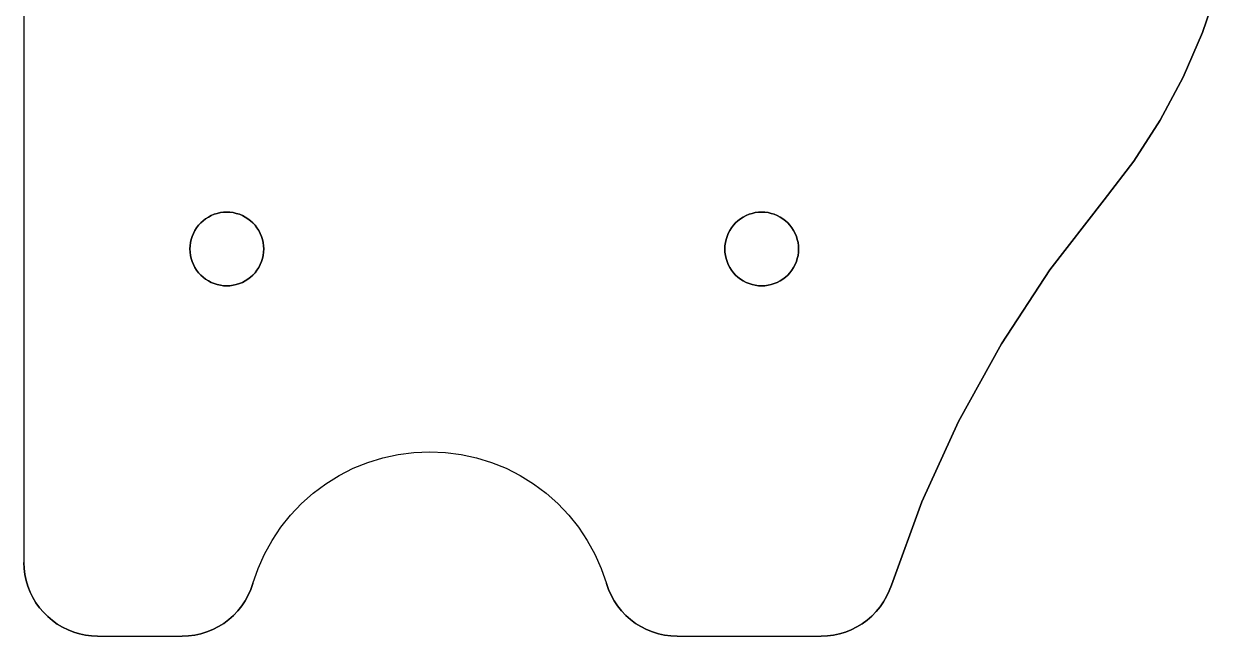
# Model space of a CAD drawing. Extents: x -34 to 138, y -41 to 49.
# Drawn here: x -34 to 30.7, y -41.2 to -8 of the extents above; entities that cross this region are included whole.
import ezdxf

# ---------------------------------------------------------------- set-up
doc = ezdxf.new("R2010")
doc.units = 0
doc.layers.add('top', color=5, linetype='CONTINUOUS')

msp = doc.modelspace()

# ---------------------------------------------------------------- linework, layer by layer
at = {"layer": 'top'}
for p, q in [((-34, 17.25), (-34, -37.25)), ((-34, 17.25), (-34, -37.25)), ((29.901923, -8.505724), (30.745056, -5.998078)), ((30.745056, -5.998078), (29.901923, -8.505724)), ((28.854529, -10.935153), (29.901923, -8.505724)), ((29.901923, -8.505724), (28.854529, -10.935153)), ((27.610035, -13.269761), (28.854529, -10.935153)), ((28.854529, -10.935153), (27.610035, -13.269761)), ((26.176945, -15.493589), (27.610035, -13.269761)), ((27.610035, -13.269761), (26.176945, -15.493589)), ((24.565056, -17.591439), (26.176945, -15.493589)), ((26.176945, -15.493589), (24.565056, -17.591439)), ((21.629241, -21.38921), (24.565056, -17.591439)), ((24.565056, -17.591439), (21.629241, -21.38921)), ((24.565056, -17.591439), (24.565056, -17.591439)), ((-24.285576, -18.717911), (-24.414214, -18.835786)), ((-24.414214, -18.835786), (-24.285576, -18.717911)), ((-24.147153, -18.611696), (-24.285576, -18.717911)), ((-24.285576, -18.717911), (-24.147153, -18.611696)), ((-24, -18.517949), (-24.147153, -18.611696)), ((-24.147153, -18.611696), (-24, -18.517949)), ((-23.845237, -18.437384), (-24, -18.517949)), ((-24, -18.517949), (-23.845237, -18.437384)), ((-23.684041, -18.370615), (-23.845237, -18.437384)), ((-23.845237, -18.437384), (-23.684041, -18.370615)), ((-23.517638, -18.318148), (-23.684041, -18.370615)), ((-23.684041, -18.370615), (-23.517638, -18.318148)), ((-23.347297, -18.280384), (-23.517638, -18.318148)), ((-23.517638, -18.318148), (-23.347297, -18.280384)), ((-23.174312, -18.25761), (-23.347297, -18.280384)), ((-23.347297, -18.280384), (-23.174312, -18.25761)), ((-23, -18.25), (-23.174312, -18.25761)), ((-23.174312, -18.25761), (-23, -18.25)), ((-22.825689, -18.25761), (-23, -18.25)), ((-23, -18.25), (-22.825689, -18.25761)), ((-22.652704, -18.280384), (-22.825689, -18.25761)), ((-22.825689, -18.25761), (-22.652704, -18.280384)), ((-22.482362, -18.318148), (-22.652704, -18.280384)), ((-22.652704, -18.280384), (-22.482362, -18.318148)), ((-22.31596, -18.370615), (-22.482362, -18.318148)), ((-22.482362, -18.318148), (-22.31596, -18.370615)), ((-22.154764, -18.437384), (-22.31596, -18.370615)), ((-22.31596, -18.370615), (-22.154764, -18.437384)), ((-22, -18.517949), (-22.154764, -18.437384)), ((-22.154764, -18.437384), (-22, -18.517949)), ((-21.852847, -18.611696), (-22, -18.517949)), ((-22, -18.517949), (-21.852847, -18.611696)), ((-21.714425, -18.717911), (-21.852847, -18.611696)), ((-21.852847, -18.611696), (-21.714425, -18.717911)), ((-21.585787, -18.835786), (-21.714425, -18.717911)), ((-21.714425, -18.717911), (-21.585787, -18.835786)), ((4.714424, -18.717911), (4.585786, -18.835786)), ((4.585786, -18.835786), (4.714424, -18.717911)), ((4.852847, -18.611696), (4.714424, -18.717911)), ((4.714424, -18.717911), (4.852847, -18.611696)), ((5, -18.517949), (4.852847, -18.611696)), ((4.852847, -18.611696), (5, -18.517949)), ((5.154763, -18.437384), (5, -18.517949)), ((5, -18.517949), (5.154763, -18.437384)), ((5.315959, -18.370615), (5.154763, -18.437384)), ((5.154763, -18.437384), (5.315959, -18.370615)), ((5.482362, -18.318148), (5.315959, -18.370615)), ((5.315959, -18.370615), (5.482362, -18.318148)), ((5.652703, -18.280384), (5.482362, -18.318148)), ((5.482362, -18.318148), (5.652703, -18.280384)), ((5.825688, -18.25761), (5.652703, -18.280384)), ((5.652703, -18.280384), (5.825688, -18.25761)), ((6, -18.25), (5.825688, -18.25761)), ((5.825688, -18.25761), (6, -18.25)), ((6.174311, -18.25761), (6, -18.25)), ((6, -18.25), (6.174311, -18.25761)), ((6.347296, -18.280384), (6.174311, -18.25761)), ((6.174311, -18.25761), (6.347296, -18.280384)), ((6.517638, -18.318148), (6.347296, -18.280384)), ((6.347296, -18.280384), (6.517638, -18.318148)), ((6.68404, -18.370615), (6.517638, -18.318148)), ((6.517638, -18.318148), (6.68404, -18.370615)), ((6.845236, -18.437384), (6.68404, -18.370615)), ((6.68404, -18.370615), (6.845236, -18.437384)), ((7, -18.517949), (6.845236, -18.437384)), ((6.845236, -18.437384), (7, -18.517949)), ((7.147153, -18.611696), (7, -18.517949)), ((7, -18.517949), (7.147153, -18.611696)), ((7.285575, -18.717911), (7.147153, -18.611696)), ((7.147153, -18.611696), (7.285575, -18.717911)), ((7.414213, -18.835786), (7.285575, -18.717911)), ((7.285575, -18.717911), (7.414213, -18.835786)), ((-24.812616, -19.404763), (-24.879386, -19.56596)), ((-24.879386, -19.56596), (-24.812616, -19.404763)), ((-24.732051, -19.25), (-24.812616, -19.404763)), ((-24.812616, -19.404763), (-24.732051, -19.25)), ((-24.638304, -19.102847), (-24.732051, -19.25)), ((-24.732051, -19.25), (-24.638304, -19.102847)), ((-24.532089, -18.964425), (-24.638304, -19.102847)), ((-24.638304, -19.102847), (-24.532089, -18.964425)), ((-24.414214, -18.835786), (-24.532089, -18.964425)), ((-24.532089, -18.964425), (-24.414214, -18.835786)), ((-21.467911, -18.964425), (-21.585787, -18.835786)), ((-21.585787, -18.835786), (-21.467911, -18.964425)), ((-21.361696, -19.102847), (-21.467911, -18.964425)), ((-21.467911, -18.964425), (-21.361696, -19.102847)), ((-21.267949, -19.25), (-21.361696, -19.102847)), ((-21.361696, -19.102847), (-21.267949, -19.25)), ((-21.187385, -19.404763), (-21.267949, -19.25)), ((-21.267949, -19.25), (-21.187385, -19.404763)), ((-21.120615, -19.56596), (-21.187385, -19.404763)), ((-21.187385, -19.404763), (-21.120615, -19.56596)), ((4.187384, -19.404763), (4.120614, -19.56596)), ((4.120614, -19.56596), (4.187384, -19.404763)), ((4.267949, -19.25), (4.187384, -19.404763)), ((4.187384, -19.404763), (4.267949, -19.25)), ((4.361696, -19.102847), (4.267949, -19.25)), ((4.267949, -19.25), (4.361696, -19.102847)), ((4.467911, -18.964425), (4.361696, -19.102847)), ((4.361696, -19.102847), (4.467911, -18.964425)), ((4.585786, -18.835786), (4.467911, -18.964425)), ((4.467911, -18.964425), (4.585786, -18.835786)), ((7.532089, -18.964425), (7.414213, -18.835786)), ((7.414213, -18.835786), (7.532089, -18.964425)), ((7.638304, -19.102847), (7.532089, -18.964425)), ((7.532089, -18.964425), (7.638304, -19.102847)), ((7.732051, -19.25), (7.638304, -19.102847)), ((7.638304, -19.102847), (7.732051, -19.25)), ((7.812615, -19.404763), (7.732051, -19.25)), ((7.732051, -19.25), (7.812615, -19.404763)), ((7.879385, -19.56596), (7.812615, -19.404763)), ((7.812615, -19.404763), (7.879385, -19.56596)), ((-24.969616, -19.902704), (-24.99239, -20.075688)), ((-24.99239, -20.075688), (-24.969616, -19.902704)), ((-24.931852, -19.732362), (-24.969616, -19.902704)), ((-24.969616, -19.902704), (-24.931852, -19.732362)), ((-24.879386, -19.56596), (-24.931852, -19.732362)), ((-24.931852, -19.732362), (-24.879386, -19.56596)), ((-21.068149, -19.732362), (-21.120615, -19.56596)), ((-21.120615, -19.56596), (-21.068149, -19.732362)), ((-21.030385, -19.902704), (-21.068149, -19.732362)), ((-21.068149, -19.732362), (-21.030385, -19.902704)), ((-21.007611, -20.075688), (-21.030385, -19.902704)), ((-21.030385, -19.902704), (-21.007611, -20.075688)), ((4.030384, -19.902704), (4.00761, -20.075688)), ((4.00761, -20.075688), (4.030384, -19.902704)), ((4.068148, -19.732362), (4.030384, -19.902704)), ((4.030384, -19.902704), (4.068148, -19.732362)), ((4.120614, -19.56596), (4.068148, -19.732362)), ((4.068148, -19.732362), (4.120614, -19.56596)), ((7.931851, -19.732362), (7.879385, -19.56596)), ((7.879385, -19.56596), (7.931851, -19.732362)), ((7.969615, -19.902704), (7.931851, -19.732362)), ((7.931851, -19.732362), (7.969615, -19.902704)), ((7.992389, -20.075688), (7.969615, -19.902704)), ((7.969615, -19.902704), (7.992389, -20.075688)), ((-24.99239, -20.075688), (-25, -20.25)), ((-25, -20.25), (-24.99239, -20.075688)), ((-25, -20.25), (-24.99239, -20.424311)), ((-25, -20.25), (-25, -20.25)), ((-24.99239, -20.424311), (-25, -20.25)), ((-24.99239, -20.424311), (-24.969616, -20.597296)), ((-24.969616, -20.597296), (-24.99239, -20.424311)), ((-24.969616, -20.597296), (-24.931852, -20.767638)), ((-24.931852, -20.767638), (-24.969616, -20.597296)), ((-21.068149, -20.767638), (-21.030385, -20.597296)), ((-21.030385, -20.597296), (-21.068149, -20.767638)), ((-21.030385, -20.597296), (-21.007611, -20.424311)), ((-21.007611, -20.424311), (-21.030385, -20.597296)), ((-21, -20.25), (-21.007611, -20.075688)), ((-21.007611, -20.075688), (-21, -20.25)), ((-21.007611, -20.424311), (-21, -20.25)), ((-21, -20.25), (-21.007611, -20.424311)), ((4.00761, -20.075688), (4, -20.25)), ((4, -20.25), (4.00761, -20.075688)), ((4, -20.25), (4.00761, -20.424311)), ((4, -20.25), (4, -20.25)), ((4.00761, -20.424311), (4, -20.25)), ((4.00761, -20.424311), (4.030384, -20.597296)), ((4.030384, -20.597296), (4.00761, -20.424311)), ((4.030384, -20.597296), (4.068148, -20.767638)), ((4.068148, -20.767638), (4.030384, -20.597296)), ((7.931851, -20.767638), (7.969615, -20.597296)), ((7.969615, -20.597296), (7.931851, -20.767638)), ((7.969615, -20.597296), (7.992389, -20.424311)), ((7.992389, -20.424311), (7.969615, -20.597296)), ((8, -20.25), (7.992389, -20.075688)), ((7.992389, -20.075688), (8, -20.25)), ((7.992389, -20.424311), (8, -20.25)), ((8, -20.25), (7.992389, -20.424311)), ((-24.931852, -20.767638), (-24.879386, -20.93404)), ((-24.879386, -20.93404), (-24.931852, -20.767638)), ((-24.879386, -20.93404), (-24.812616, -21.095236)), ((-24.812616, -21.095236), (-24.879386, -20.93404)), ((-24.812616, -21.095236), (-24.732051, -21.25)), ((-24.732051, -21.25), (-24.812616, -21.095236)), ((-24.732051, -21.25), (-24.638304, -21.397153)), ((-24.638304, -21.397153), (-24.732051, -21.25)), ((-21.361696, -21.397153), (-21.267949, -21.25)), ((-21.267949, -21.25), (-21.361696, -21.397153)), ((-21.267949, -21.25), (-21.187385, -21.095236)), ((-21.187385, -21.095236), (-21.267949, -21.25)), ((-21.187385, -21.095236), (-21.120615, -20.93404)), ((-21.120615, -20.93404), (-21.187385, -21.095236)), ((-21.120615, -20.93404), (-21.068149, -20.767638)), ((-21.068149, -20.767638), (-21.120615, -20.93404)), ((4.068148, -20.767638), (4.120614, -20.93404)), ((4.120614, -20.93404), (4.068148, -20.767638)), ((4.120614, -20.93404), (4.187384, -21.095236)), ((4.187384, -21.095236), (4.120614, -20.93404)), ((4.187384, -21.095236), (4.267949, -21.25)), ((4.267949, -21.25), (4.187384, -21.095236)), ((4.267949, -21.25), (4.361696, -21.397153)), ((4.361696, -21.397153), (4.267949, -21.25)), ((7.638304, -21.397153), (7.732051, -21.25)), ((7.732051, -21.25), (7.638304, -21.397153)), ((7.732051, -21.25), (7.812615, -21.095236)), ((7.812615, -21.095236), (7.732051, -21.25)), ((7.812615, -21.095236), (7.879385, -20.93404)), ((7.879385, -20.93404), (7.812615, -21.095236)), ((7.879385, -20.93404), (7.931851, -20.767638)), ((7.931851, -20.767638), (7.879385, -20.93404)), ((-24.638304, -21.397153), (-24.532089, -21.535575)), ((-24.532089, -21.535575), (-24.638304, -21.397153)), ((-24.532089, -21.535575), (-24.414214, -21.664213)), ((-24.414214, -21.664213), (-24.532089, -21.535575)), ((-24.414214, -21.664213), (-24.285576, -21.782089)), ((-24.285576, -21.782089), (-24.414214, -21.664213)), ((-24.285576, -21.782089), (-24.147153, -21.888304)), ((-24.147153, -21.888304), (-24.285576, -21.782089)), ((-24.147153, -21.888304), (-24, -21.982051)), ((-24, -21.982051), (-24.147153, -21.888304)), ((-24, -21.982051), (-23.845237, -22.062615)), ((-23.845237, -22.062615), (-24, -21.982051)), ((-22.154764, -22.062615), (-22, -21.982051)), ((-22, -21.982051), (-22.154764, -22.062615)), ((-22, -21.982051), (-21.852847, -21.888304)), ((-21.852847, -21.888304), (-22, -21.982051)), ((-21.852847, -21.888304), (-21.714425, -21.782089)), ((-21.714425, -21.782089), (-21.852847, -21.888304)), ((-21.714425, -21.782089), (-21.585787, -21.664213)), ((-21.585787, -21.664213), (-21.714425, -21.782089)), ((-21.585787, -21.664213), (-21.467911, -21.535575)), ((-21.467911, -21.535575), (-21.585787, -21.664213)), ((-21.467911, -21.535575), (-21.361696, -21.397153)), ((-21.361696, -21.397153), (-21.467911, -21.535575)), ((4.361696, -21.397153), (4.467911, -21.535575)), ((4.467911, -21.535575), (4.361696, -21.397153)), ((4.467911, -21.535575), (4.585786, -21.664213)), ((4.585786, -21.664213), (4.467911, -21.535575)), ((4.585786, -21.664213), (4.714424, -21.782089)), ((4.714424, -21.782089), (4.585786, -21.664213)), ((4.714424, -21.782089), (4.852847, -21.888304)), ((4.852847, -21.888304), (4.714424, -21.782089)), ((4.852847, -21.888304), (5, -21.982051)), ((5, -21.982051), (4.852847, -21.888304)), ((5, -21.982051), (5.154763, -22.062615)), ((5.154763, -22.062615), (5, -21.982051)), ((6.845236, -22.062615), (7, -21.982051)), ((7, -21.982051), (6.845236, -22.062615)), ((7, -21.982051), (7.147153, -21.888304)), ((7.147153, -21.888304), (7, -21.982051)), ((7.147153, -21.888304), (7.285575, -21.782089)), ((7.285575, -21.782089), (7.147153, -21.888304)), ((7.285575, -21.782089), (7.414213, -21.664213)), ((7.414213, -21.664213), (7.285575, -21.782089)), ((7.414213, -21.664213), (7.532089, -21.535575)), ((7.532089, -21.535575), (7.414213, -21.664213)), ((7.532089, -21.535575), (7.638304, -21.397153)), ((7.638304, -21.397153), (7.532089, -21.535575)), ((18.993552, -25.401094), (21.629241, -21.38921)), ((21.629241, -21.38921), (18.993552, -25.401094)), ((-23.845237, -22.062615), (-23.684041, -22.129385)), ((-23.684041, -22.129385), (-23.845237, -22.062615)), ((-23.684041, -22.129385), (-23.517638, -22.181852)), ((-23.517638, -22.181852), (-23.684041, -22.129385)), ((-23.517638, -22.181852), (-23.347297, -22.219615)), ((-23.347297, -22.219615), (-23.517638, -22.181852)), ((-23.347297, -22.219615), (-23.174312, -22.242389)), ((-23.174312, -22.242389), (-23.347297, -22.219615)), ((-23.174312, -22.242389), (-23, -22.25)), ((-23, -22.25), (-23.174312, -22.242389)), ((-23, -22.25), (-22.825689, -22.242389)), ((-22.825689, -22.242389), (-23, -22.25)), ((-22.825689, -22.242389), (-22.652704, -22.219615)), ((-22.652704, -22.219615), (-22.825689, -22.242389)), ((-22.652704, -22.219615), (-22.482362, -22.181852)), ((-22.482362, -22.181852), (-22.652704, -22.219615)), ((-22.482362, -22.181852), (-22.31596, -22.129385)), ((-22.31596, -22.129385), (-22.482362, -22.181852)), ((-22.31596, -22.129385), (-22.154764, -22.062615)), ((-22.154764, -22.062615), (-22.31596, -22.129385)), ((5.154763, -22.062615), (5.315959, -22.129385)), ((5.315959, -22.129385), (5.154763, -22.062615)), ((5.315959, -22.129385), (5.482362, -22.181852)), ((5.482362, -22.181852), (5.315959, -22.129385)), ((5.482362, -22.181852), (5.652703, -22.219615)), ((5.652703, -22.219615), (5.482362, -22.181852)), ((5.652703, -22.219615), (5.825688, -22.242389)), ((5.825688, -22.242389), (5.652703, -22.219615)), ((5.825688, -22.242389), (6, -22.25)), ((6, -22.25), (5.825688, -22.242389)), ((6, -22.25), (6.174311, -22.242389)), ((6.174311, -22.242389), (6, -22.25)), ((6.174311, -22.242389), (6.347296, -22.219615)), ((6.347296, -22.219615), (6.174311, -22.242389)), ((6.347296, -22.219615), (6.517638, -22.181852)), ((6.517638, -22.181852), (6.347296, -22.219615)), ((6.517638, -22.181852), (6.68404, -22.129385)), ((6.68404, -22.129385), (6.517638, -22.181852)), ((6.68404, -22.129385), (6.845236, -22.062615)), ((6.845236, -22.062615), (6.68404, -22.129385)), ((16.673536, -29.603426), (18.993552, -25.401094)), ((18.993552, -25.401094), (16.673536, -29.603426)), ((14.682879, -33.971418), (16.673536, -29.603426)), ((16.673536, -29.603426), (14.682879, -33.971418)), ((-15.350063, -31.827841), (-14.534151, -31.576424)), ((-15.350063, -31.827841), (-14.534151, -31.576424)), ((-14.534151, -31.576424), (-13.699766, -31.395519)), ((-14.534151, -31.576424), (-13.699766, -31.395519)), ((-13.699766, -31.395519), (-12.852992, -31.286446)), ((-13.699766, -31.395519), (-12.852992, -31.286446)), ((-12.852992, -31.286446), (-12, -31.25)), ((-12.852992, -31.286446), (-12, -31.25)), ((-12, -31.25), (-11.147008, -31.286446)), ((-12, -31.25), (-11.147008, -31.286446)), ((-11.147008, -31.286446), (-10.300234, -31.395519)), ((-11.147008, -31.286446), (-10.300234, -31.395519)), ((-10.300234, -31.395519), (-9.465849, -31.576424)), ((-10.300234, -31.395519), (-9.465849, -31.576424)), ((-9.465849, -31.576424), (-8.649937, -31.827841)), ((-9.465849, -31.576424), (-8.649937, -31.827841)), ((-16.90286, -32.534384), (-16.141556, -32.147939)), ((-16.90286, -32.534384), (-16.141556, -32.147939)), ((-16.141556, -32.147939), (-15.350063, -31.827841)), ((-16.141556, -32.147939), (-15.350063, -31.827841)), ((-8.649937, -31.827841), (-7.858444, -32.147939)), ((-8.649937, -31.827841), (-7.858444, -32.147939)), ((-7.858444, -32.147939), (-7.09714, -32.534384)), ((-7.858444, -32.147939), (-7.09714, -32.534384)), ((-18.312965, -33.494584), (-17.628426, -32.984359)), ((-18.312965, -33.494584), (-17.628426, -32.984359)), ((-17.628426, -32.984359), (-16.90286, -32.534384)), ((-17.628426, -32.984359), (-16.90286, -32.534384)), ((-7.09714, -32.534384), (-6.371574, -32.984359)), ((-7.09714, -32.534384), (-6.371574, -32.984359)), ((-6.371574, -32.984359), (-5.687035, -33.494584)), ((-6.371574, -32.984359), (-5.687035, -33.494584)), ((-18.951487, -34.061341), (-18.312965, -33.494584)), ((-18.951487, -34.061341), (-18.312965, -33.494584)), ((-5.687035, -33.494584), (-5.048513, -34.061341)), ((-5.687035, -33.494584), (-5.048513, -34.061341)), ((-19.539339, -34.680497), (-18.951487, -34.061341)), ((-19.539339, -34.680497), (-18.951487, -34.061341)), ((-5.048513, -34.061341), (-4.460661, -34.680497)), ((-5.048513, -34.061341), (-4.460661, -34.680497)), ((13.033321, -38.479303), (14.682879, -33.971418)), ((14.682879, -33.971418), (13.033321, -38.479303)), ((-20.072234, -35.34754), (-19.539339, -34.680497)), ((-20.072234, -35.34754), (-19.539339, -34.680497)), ((-4.460661, -34.680497), (-3.927766, -35.34754)), ((-4.460661, -34.680497), (-3.927766, -35.34754)), ((-20.546289, -36.057607), (-20.072234, -35.34754)), ((-20.546289, -36.057607), (-20.072234, -35.34754)), ((-3.927766, -35.34754), (-3.453711, -36.057607)), ((-3.927766, -35.34754), (-3.453711, -36.057607)), ((-20.958048, -36.805523), (-20.546289, -36.057607)), ((-20.958048, -36.805523), (-20.546289, -36.057607)), ((-3.453711, -36.057607), (-3.041952, -36.805523)), ((-3.453711, -36.057607), (-3.041952, -36.805523)), ((-21.30451, -37.585835), (-20.958048, -36.805523)), ((-21.30451, -37.585835), (-20.958048, -36.805523)), ((-3.041952, -36.805523), (-2.69549, -37.585835)), ((-3.041952, -36.805523), (-2.69549, -37.585835)), ((-34, -37.25), (-34, -37.25)), ((-34, -37.25), (-33.986338, -37.580317)), ((-33.986338, -37.580317), (-34, -37.25)), ((-33.986338, -37.580317), (-33.945445, -37.908378)), ((-33.945445, -37.908378), (-33.986338, -37.580317)), ((-33.945445, -37.908378), (-33.877601, -38.231942)), ((-33.877601, -38.231942), (-33.945445, -37.908378)), ((-21.583148, -38.392857), (-21.30451, -37.585835)), ((-21.583148, -38.392857), (-21.30451, -37.585835)), ((-2.69549, -37.585835), (-2.416852, -38.392857)), ((-2.69549, -37.585835), (-2.416852, -38.392857)), ((-33.877601, -38.231942), (-33.783269, -38.548798)), ((-33.783269, -38.548798), (-33.877601, -38.231942)), ((-33.783269, -38.548798), (-33.663093, -38.856782)), ((-33.663093, -38.856782), (-33.783269, -38.548798)), ((-21.833189, -39.027791), (-21.694604, -38.715666)), ((-21.694604, -38.715666), (-21.833189, -39.027791)), ((-21.694604, -38.715666), (-21.583148, -38.392857)), ((-21.583148, -38.392857), (-21.694604, -38.715666)), ((-21.583148, -38.392857), (-21.583148, -38.392857)), ((-2.416852, -38.392857), (-2.416852, -38.392857)), ((-2.416852, -38.392857), (-2.305396, -38.715666)), ((-2.305396, -38.715666), (-2.416852, -38.392857)), ((-2.305396, -38.715666), (-2.166811, -39.027791)), ((-2.166811, -39.027791), (-2.305396, -38.715666)), ((12.774569, -39.09772), (12.916923, -38.793942)), ((12.916923, -38.793942), (12.774569, -39.09772)), ((12.916923, -38.793942), (13.033321, -38.479303)), ((13.033321, -38.479303), (12.916923, -38.793942)), ((13.033321, -38.479303), (13.033321, -38.479303)), ((-33.663093, -38.856782), (-33.517895, -39.15379)), ((-33.517895, -39.15379), (-33.663093, -38.856782)), ((-33.517895, -39.15379), (-33.348666, -39.437793)), ((-33.348666, -39.437793), (-33.517895, -39.15379)), ((-33.348666, -39.437793), (-33.156562, -39.706851)), ((-33.156562, -39.706851), (-33.348666, -39.437793)), ((-22.187514, -39.610984), (-21.997892, -39.326957)), ((-21.997892, -39.326957), (-22.187514, -39.610984)), ((-21.997892, -39.326957), (-21.833189, -39.027791)), ((-21.833189, -39.027791), (-21.997892, -39.326957)), ((-2.166811, -39.027791), (-2.002108, -39.326957)), ((-2.002108, -39.326957), (-2.166811, -39.027791)), ((-2.002108, -39.326957), (-1.812486, -39.610984)), ((-1.812486, -39.610984), (-2.002108, -39.326957)), ((12.416174, -39.664241), (12.60726, -39.388502)), ((12.60726, -39.388502), (12.416174, -39.664241)), ((12.60726, -39.388502), (12.774569, -39.09772)), ((12.774569, -39.09772), (12.60726, -39.388502)), ((-33.156562, -39.706851), (-32.942896, -39.959126)), ((-32.942896, -39.959126), (-33.156562, -39.706851)), ((-32.942896, -39.959126), (-32.709126, -40.192896)), ((-32.709126, -40.192896), (-32.942896, -39.959126)), ((-22.891222, -40.352166), (-22.635813, -40.125464)), ((-22.635813, -40.125464), (-22.891222, -40.352166)), ((-22.635813, -40.125464), (-22.400672, -39.877801)), ((-22.400672, -39.877801), (-22.635813, -40.125464)), ((-22.400672, -39.877801), (-22.187514, -39.610984)), ((-22.187514, -39.610984), (-22.400672, -39.877801)), ((-1.812486, -39.610984), (-1.599328, -39.877801)), ((-1.599328, -39.877801), (-1.812486, -39.610984)), ((-1.599328, -39.877801), (-1.364187, -40.125464)), ((-1.364187, -40.125464), (-1.599328, -39.877801)), ((-1.364187, -40.125464), (-1.108778, -40.352166)), ((-1.108778, -40.352166), (-1.364187, -40.125464)), ((11.968201, -40.162952), (12.202653, -39.922998)), ((12.202653, -39.922998), (11.968201, -40.162952)), ((12.202653, -39.922998), (12.416174, -39.664241)), ((12.416174, -39.664241), (12.202653, -39.922998)), ((-32.709126, -40.192896), (-32.456851, -40.406562)), ((-32.456851, -40.406562), (-32.709126, -40.192896)), ((-32.456851, -40.406562), (-32.187793, -40.598666)), ((-32.187793, -40.598666), (-32.456851, -40.406562)), ((-32.187793, -40.598666), (-31.90379, -40.767895)), ((-31.90379, -40.767895), (-32.187793, -40.598666)), ((-31.90379, -40.767895), (-31.606782, -40.913093)), ((-31.606782, -40.913093), (-31.90379, -40.767895)), ((-23.759786, -40.890824), (-23.455264, -40.736246)), ((-23.455264, -40.736246), (-23.759786, -40.890824)), ((-23.455264, -40.736246), (-23.165038, -40.556256)), ((-23.165038, -40.556256), (-23.455264, -40.736246)), ((-23.165038, -40.556256), (-22.891222, -40.352166)), ((-22.891222, -40.352166), (-23.165038, -40.556256)), ((-1.108778, -40.352166), (-0.834962, -40.556256)), ((-0.834962, -40.556256), (-1.108778, -40.352166)), ((-0.834962, -40.556256), (-0.544736, -40.736246)), ((-0.544736, -40.736246), (-0.834962, -40.556256)), ((-0.544736, -40.736246), (-0.240214, -40.890824)), ((-0.240214, -40.890824), (-0.544736, -40.736246)), ((10.856016, -40.903217), (11.156411, -40.753856)), ((11.156411, -40.753856), (10.856016, -40.903217)), ((11.156411, -40.753856), (11.443233, -40.579847)), ((11.443233, -40.579847), (11.156411, -40.753856)), ((11.443233, -40.579847), (11.714466, -40.382417)), ((11.714466, -40.382417), (11.443233, -40.579847)), ((11.714466, -40.382417), (11.968201, -40.162952)), ((11.968201, -40.162952), (11.714466, -40.382417)), ((-31.606782, -40.913093), (-31.298798, -41.033269)), ((-31.298798, -41.033269), (-31.606782, -40.913093)), ((-31.298798, -41.033269), (-30.981942, -41.127601)), ((-30.981942, -41.127601), (-31.298798, -41.033269)), ((-30.981942, -41.127601), (-30.658378, -41.195445)), ((-30.658378, -41.195445), (-30.981942, -41.127601)), ((-30.658378, -41.195445), (-30.330317, -41.236338)), ((-30.330317, -41.236338), (-30.658378, -41.195445)), ((-30.330317, -41.236338), (-30, -41.25)), ((-30, -41.25), (-30.330317, -41.236338)), ((-30, -41.25), (-25.416408, -41.25)), ((-30, -41.25), (-25.416408, -41.25)), ((-30, -41.25), (-30, -41.25)), ((-25.416408, -41.25), (-25.075211, -41.235422)), ((-25.075211, -41.235422), (-25.416408, -41.25)), ((-25.416408, -41.25), (-25.416408, -41.25)), ((-25.075211, -41.235422), (-24.736501, -41.191792)), ((-24.736501, -41.191792), (-25.075211, -41.235422)), ((-24.736501, -41.191792), (-24.402748, -41.119431)), ((-24.402748, -41.119431), (-24.736501, -41.191792)), ((-24.402748, -41.119431), (-24.076383, -41.018864)), ((-24.076383, -41.018864), (-24.402748, -41.119431)), ((-24.076383, -41.018864), (-23.759786, -40.890824)), ((-23.759786, -40.890824), (-24.076383, -41.018864)), ((-0.240214, -40.890824), (0.076383, -41.018864)), ((0.076383, -41.018864), (-0.240214, -40.890824)), ((0.076383, -41.018864), (0.402748, -41.119431)), ((0.402748, -41.119431), (0.076383, -41.018864)), ((0.402748, -41.119431), (0.736501, -41.191792)), ((0.736501, -41.191792), (0.402748, -41.119431)), ((0.736501, -41.191792), (1.075211, -41.235422)), ((1.075211, -41.235422), (0.736501, -41.191792)), ((1.075211, -41.235422), (1.416408, -41.25)), ((1.416408, -41.25), (1.075211, -41.235422)), ((1.416408, -41.25), (9.226904, -41.25)), ((1.416408, -41.25), (9.226904, -41.25)), ((1.416408, -41.25), (1.416408, -41.25)), ((9.226904, -41.25), (9.562088, -41.235932)), ((9.562088, -41.235932), (9.226904, -41.25)), ((9.226904, -41.25), (9.226904, -41.25)), ((9.562088, -41.235932), (9.894914, -41.193826)), ((9.894914, -41.193826), (9.562088, -41.235932)), ((9.894914, -41.193826), (10.223041, -41.123979)), ((10.223041, -41.123979), (9.894914, -41.193826)), ((10.223041, -41.123979), (10.544161, -41.026881)), ((10.544161, -41.026881), (10.223041, -41.123979)), ((10.544161, -41.026881), (10.856016, -40.903217)), ((10.856016, -40.903217), (10.544161, -41.026881))]:
    msp.add_line(p, q, dxfattribs=at)

doc.saveas('drawing.dxf')
